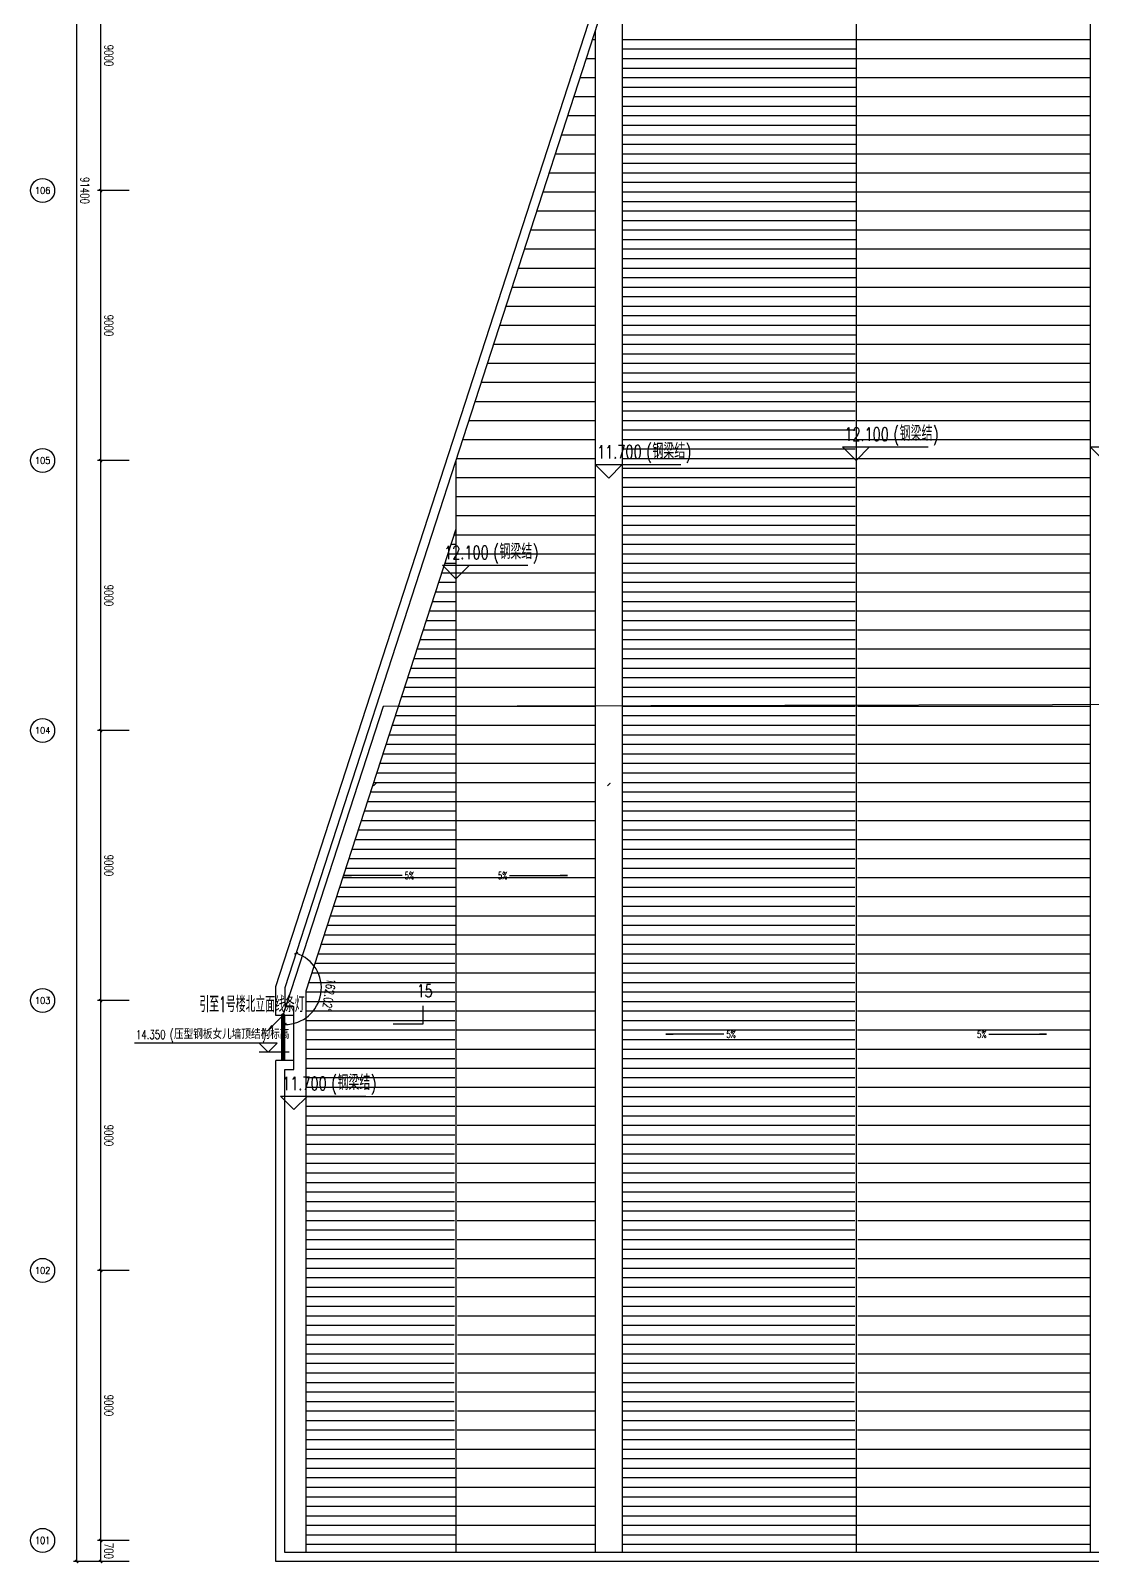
# Model space of a CAD drawing. Extents: x -474411 to 577939, y 0 to 1014176.
# Drawn here: x 237270 to 272666, y 741056 to 792149 of the extents above; entities that cross this region are included whole.
import ezdxf
from ezdxf.enums import TextEntityAlignment as Align

# ---------------------------------------------------------------- set-up
doc = ezdxf.new("R2010")
doc.units = 0
doc.header["$LTSCALE"] = 1000
doc.header["$MEASUREMENT"] = 0
doc.layers.get('Defpoints').update_dxf_attribs({"color": 210})
doc.layers.add('.灯具', color=3, linetype='Continuous', lineweight=25)
for name, color, linetype in [('A-AXIS-D', 1, 'Continuous'), ('A-AXIS-SYMB', 3, 'Continuous'), ('A-HATCH-2', 251, 'Continuous'), ('A-LIN-V', 9, 'Continuous'), ('A-SFCE', 30, 'Continuous'), ('A-WINDOW', 140, 'Continuous'), ('DIM_SYMB', 3, 'Continuous'), ('LWIRE', 4, 'Continuous'), ('PUB_TEXT', 7, 'Continuous'), ('照明-灯具', 3, 'Continuous')]:
    doc.layers.add(name, color=color, linetype=linetype)
doc.styles.add('_TCH_AXIS', font='COMPLEX', dxfattribs={"bigfont": 'GBCBIG'})
doc.styles.add('_TCH_DIM', font='SIMPLEX', dxfattribs={"bigfont": 'GBCBIG'})
doc.styles.add('_TCH_DIM_T3', font='SIMPLEX', dxfattribs={"width": 0.705882, "bigfont": 'GBCBIG'})
doc.styles.add('_TCH_LABEL', font='COMPLEX', dxfattribs={"bigfont": 'GBCBIG'})
doc.styles.add('_TEL_DIM', font='SIMPLEX', dxfattribs={"width": 0.8, "height": 3.5, "bigfont": 'HZTXT'})
doc.styles.get("Standard").update_dxf_attribs({"font": 'gbenor.shx', "bigfont": 'gbcbig.shx'})
doc.dimstyles.new('_TCH_ARCH&&100', dxfattribs={"dimtxt": 297.5, "dimasz": 100, "dimexe": 100, "dimexo": 100, "dimgap": 126.25, "dimtad": 1, "dimdec": 0, "dimzin": 0, "dimdsep": 46, "dimtxsty": '_TCH_DIM_T3', "dimblk": 'ARCHTICK', "dimcen": 0.09, "dimclrt": 7, "dimazin": 2, "dimtfac": 1, "dimtdec": 0, "dimtix": 1, "dimtmove": 2, "dimatfit": 3, "dimfxl": 0, "dimtolj": 1, "dimtzin": 0, "dimarcsym": 0})

# ---------------------------------------------------------------- blocks, each defined once
blk = doc.blocks.new('_ArchTick')
at = {"color": 0, "linetype": 'ByBlock', "const_width": 0.4}
blk.add_lwpolyline([(-0.5, -0.5), (0.5, 0.5)], dxfattribs=at)
blk = doc.blocks.new('*D743')
at = {"layer": 'A-AXIS-D', "color": 0, "lineweight": -2}
for p, q in [((240560, 741820), (239502, 741820)), ((239602, 741820), (239602, 741120)), ((240560, 741120), (239502, 741120))]:
    blk.add_line(p, q, dxfattribs=at)
at = {"layer": 'Defpoints', "color": 0}
for p in [(240660, 741820), (239602, 741120), (240660, 741120)]:
    blk.add_point(p, dxfattribs=at)
at = {"layer": 'A-AXIS-D', "color": 0, "lineweight": -2, "xscale": 100, "yscale": 100, "zscale": 100}
for p, rotation in [((239602, 741820), 90), ((239602, 741120), 270)]:
    blk.add_blockref('_ArchTick', p, dxfattribs=dict(at, rotation=rotation))
at = {"layer": 'A-AXIS-D', "color": 7, "insert": (239877, 741470), "char_height": 297.5, "attachment_point": 5, "rotation": 270, "style": '_TCH_DIM_T3'}
blk.add_mtext('\\A1;700', dxfattribs=at)
blk = doc.blocks.new('*D762')
at = {"layer": 'A-AXIS-D', "color": 0, "lineweight": -2}
for p, q in [((240560, 750820), (239502, 750820)), ((239602, 750820), (239602, 741820)), ((240560, 741820), (239502, 741820))]:
    blk.add_line(p, q, dxfattribs=at)
at = {"layer": 'Defpoints', "color": 0}
for p in [(240660, 750820), (239602, 741820), (240660, 741820)]:
    blk.add_point(p, dxfattribs=at)
at = {"layer": 'A-AXIS-D', "color": 0, "lineweight": -2, "xscale": 100, "yscale": 100, "zscale": 100}
for p, rotation in [((239602, 750820), 90), ((239602, 741820), 270)]:
    blk.add_blockref('_ArchTick', p, dxfattribs=dict(at, rotation=rotation))
at = {"layer": 'A-AXIS-D', "color": 7, "insert": (239877, 746320), "char_height": 297.5, "attachment_point": 5, "rotation": 270, "style": '_TCH_DIM_T3'}
blk.add_mtext('\\A1;9000', dxfattribs=at)
blk = doc.blocks.new('*D763')
at = {"layer": 'A-AXIS-D', "color": 0, "lineweight": -2}
for p, q in [((240560, 759820), (239502, 759820)), ((239602, 759820), (239602, 750820)), ((240560, 750820), (239502, 750820))]:
    blk.add_line(p, q, dxfattribs=at)
at = {"layer": 'Defpoints', "color": 0}
for p in [(240660, 759820), (239602, 750820), (240660, 750820)]:
    blk.add_point(p, dxfattribs=at)
at = {"layer": 'A-AXIS-D', "color": 0, "lineweight": -2, "xscale": 100, "yscale": 100, "zscale": 100}
for p, rotation in [((239602, 759820), 90), ((239602, 750820), 270)]:
    blk.add_blockref('_ArchTick', p, dxfattribs=dict(at, rotation=rotation))
at = {"layer": 'A-AXIS-D', "color": 7, "insert": (239877, 755320), "char_height": 297.5, "attachment_point": 5, "rotation": 270, "style": '_TCH_DIM_T3'}
blk.add_mtext('\\A1;9000', dxfattribs=at)
blk = doc.blocks.new('*D764')
at = {"layer": 'A-AXIS-D', "color": 0, "lineweight": -2}
for p, q in [((240560, 768820), (239502, 768820)), ((239602, 768820), (239602, 759820)), ((240560, 759820), (239502, 759820))]:
    blk.add_line(p, q, dxfattribs=at)
at = {"layer": 'Defpoints', "color": 0}
for p in [(240660, 768820), (239602, 759820), (240660, 759820)]:
    blk.add_point(p, dxfattribs=at)
at = {"layer": 'A-AXIS-D', "color": 0, "lineweight": -2, "xscale": 100, "yscale": 100, "zscale": 100}
for p, rotation in [((239602, 768820), 90), ((239602, 759820), 270)]:
    blk.add_blockref('_ArchTick', p, dxfattribs=dict(at, rotation=rotation))
at = {"layer": 'A-AXIS-D', "color": 7, "insert": (239877, 764320), "char_height": 297.5, "attachment_point": 5, "rotation": 270, "style": '_TCH_DIM_T3'}
blk.add_mtext('\\A1;9000', dxfattribs=at)
blk = doc.blocks.new('*D765')
at = {"layer": 'A-AXIS-D', "color": 0, "lineweight": -2}
for p, q in [((240560, 777820), (239502, 777820)), ((239602, 777820), (239602, 768820)), ((240560, 768820), (239502, 768820))]:
    blk.add_line(p, q, dxfattribs=at)
at = {"layer": 'Defpoints', "color": 0}
for p in [(240660, 777820), (239602, 768820), (240660, 768820)]:
    blk.add_point(p, dxfattribs=at)
at = {"layer": 'A-AXIS-D', "color": 0, "lineweight": -2, "xscale": 100, "yscale": 100, "zscale": 100}
for p, rotation in [((239602, 777820), 90), ((239602, 768820), 270)]:
    blk.add_blockref('_ArchTick', p, dxfattribs=dict(at, rotation=rotation))
at = {"layer": 'A-AXIS-D', "color": 7, "insert": (239877, 773320), "char_height": 297.5, "attachment_point": 5, "rotation": 270, "style": '_TCH_DIM_T3'}
blk.add_mtext('\\A1;9000', dxfattribs=at)
blk = doc.blocks.new('*D766')
at = {"layer": 'A-AXIS-D', "color": 0, "lineweight": -2}
for p, q in [((240560, 786820), (239502, 786820)), ((239602, 786820), (239602, 777820)), ((240560, 777820), (239502, 777820))]:
    blk.add_line(p, q, dxfattribs=at)
at = {"layer": 'Defpoints', "color": 0}
for p in [(240660, 786820), (239602, 777820), (240660, 777820)]:
    blk.add_point(p, dxfattribs=at)
at = {"layer": 'A-AXIS-D', "color": 0, "lineweight": -2, "xscale": 100, "yscale": 100, "zscale": 100}
for p, rotation in [((239602, 786820), 90), ((239602, 777820), 270)]:
    blk.add_blockref('_ArchTick', p, dxfattribs=dict(at, rotation=rotation))
at = {"layer": 'A-AXIS-D', "color": 7, "insert": (239877, 782320), "char_height": 297.5, "attachment_point": 5, "rotation": 270, "style": '_TCH_DIM_T3'}
blk.add_mtext('\\A1;9000', dxfattribs=at)
blk = doc.blocks.new('*D767')
at = {"layer": 'A-AXIS-D', "color": 0, "lineweight": -2}
for p, q in [((240560, 795820), (239502, 795820)), ((239602, 795820), (239602, 786820)), ((240560, 786820), (239502, 786820))]:
    blk.add_line(p, q, dxfattribs=at)
at = {"layer": 'Defpoints', "color": 0}
for p in [(240660, 795820), (239602, 786820), (240660, 786820)]:
    blk.add_point(p, dxfattribs=at)
at = {"layer": 'A-AXIS-D', "color": 0, "lineweight": -2, "xscale": 100, "yscale": 100, "zscale": 100}
for p, rotation in [((239602, 795820), 90), ((239602, 786820), 270)]:
    blk.add_blockref('_ArchTick', p, dxfattribs=dict(at, rotation=rotation))
at = {"layer": 'A-AXIS-D', "color": 7, "insert": (239877, 791320), "char_height": 297.5, "attachment_point": 5, "rotation": 270, "style": '_TCH_DIM_T3'}
blk.add_mtext('\\A1;9000', dxfattribs=at)
blk = doc.blocks.new('*D878')
at = {"layer": 'A-AXIS-D', "color": 0, "lineweight": -2}
for p, q in [((240460, 832520), (238701.739936, 832520)), ((238801.739936, 832520), (238801.739936, 741120)), ((240460, 741120), (238701.739936, 741120))]:
    blk.add_line(p, q, dxfattribs=at)
at = {"layer": 'Defpoints', "color": 0}
for p in [(240560, 832520), (238801.739936, 741120), (240560, 741120)]:
    blk.add_point(p, dxfattribs=at)
at = {"layer": 'A-AXIS-D', "color": 0, "lineweight": -2, "xscale": 100, "yscale": 100, "zscale": 100}
for p, rotation in [((238801.739936, 832520), 90), ((238801.739936, 741120), 270)]:
    blk.add_blockref('_ArchTick', p, dxfattribs=dict(at, rotation=rotation))
at = {"layer": 'A-AXIS-D', "color": 7, "insert": (239076.739936, 786820), "char_height": 297.5, "attachment_point": 5, "rotation": 270, "style": '_TCH_DIM_T3'}
blk.add_mtext('\\A1;91400', dxfattribs=at)
blk = doc.blocks.new('$TelecSys$00000080')
for p, q in [((-0.7, -0.7), (0, 0)), ((0.1, 0.1), (0.1, 0.1)), ((-0.1, -0.1), (-0.1, -0.1))]:
    blk.add_line(p, q)
at = {"const_width": 0.142}
blk.add_lwpolyline([(0.07, 0, 1), (-0.07, 0, 1)], format="xyb", close=True, dxfattribs=at)
blk.add_solid([(-0.63, -0.77), (-0.77, -0.63), (-1.15, -1.15)])
at = {"width": 0.8, "flags": 9}
blk.add_attdef('A', (0, 0), '', height=0.00002, rotation=180, dxfattribs=at)

msp = doc.modelspace()

# ---------------------------------------------------------------- linework, layer by layer
at = {"layer": 'A-AXIS-D', "color": 8}
for centre in [(237670.1, 786821.1), (237670.1, 777821.1), (237670.1, 768821.1), (237670.1, 759821.1), (237670.1, 750821.1), (237670.1, 741821.1)]:
    msp.add_circle(centre, 400, dxfattribs=at)
msp.add_arc((245745.8, 760235.8), 1217.5, 270, 72.02371, dxfattribs=at)
at = {"layer": 'A-AXIS-SYMB', "color": 8}
for p, q in [((264787.4, 777820), (264337.4, 778270)), ((264337.4, 778270), (267187.4, 778270)), ((264787.4, 777820), (265237.4, 778270)), ((273045.8, 777820), (272595.8, 778270)), ((272595.8, 778270), (275445.8, 778270)), ((256545.8, 777235.9), (256095.8, 777685.9)), ((256095.8, 777685.9), (258945.8, 777685.9)), ((256545.8, 777235.9), (256995.8, 777685.9)), ((251445.8, 773880), (250995.8, 774330)), ((250995.8, 774330), (253845.8, 774330)), ((251445.8, 773880), (251895.8, 774330)), ((249655, 763983.3), (247725, 763983.3)), ((247725, 763983.3), (247965, 763983.3)), ((253236.6, 763983.3), (255166.6, 763983.3)), ((255166.6, 763983.3), (254926.6, 763983.3)), ((245489.3, 758400.8), (240735.9, 758400.8)), ((245189.3, 758100.8), (244889.3, 758400.8)), ((245189.3, 758100.8), (245489.3, 758400.8)), ((260380, 758691.6), (258450, 758691.6)), ((258450, 758691.6), (258690, 758691.6)), ((269211.6, 758691.6), (271141.6, 758691.6)), ((271141.6, 758691.6), (270901.6, 758691.6)), ((245889.3, 758100.8), (244889.3, 758100.8)), ((246045.9, 756180.1), (245595.9, 756630.1)), ((245595.9, 756630.1), (248445.9, 756630.1)), ((246045.9, 756180.1), (246495.9, 756630.1))]:
    msp.add_line(p, q, dxfattribs=at)
for start, end in [(144.71347, 324.71347), (324.71347, 144.71347)]:
    msp.add_arc((245713.6, 758940), 20, start, end, dxfattribs=at)
at = {"layer": 'A-HATCH-2', "color": 8, "linetype": 'Continuous'}
for p, q in [((256095.8, 791845), (256001.8, 791845)), ((264770.6, 791845), (256995.8, 791845)), ((264770.4, 791527.5), (256995.8, 791527.5)), ((272595.8, 791845), (264816.3, 791845)), ((256095.8, 791210), (255795.8, 791210)), ((264770.2, 791210), (256995.8, 791210)), ((272595.8, 791210), (264816.8, 791210)), ((256095.8, 790575), (255589.7, 790575)), ((264770, 790892.5), (256995.8, 790892.5)), ((264769.8, 790575), (256995.8, 790575)), ((272595.8, 790575), (264817.3, 790575)), ((256095.8, 789940), (255383.7, 789940)), ((264769.6, 790257.5), (256995.8, 790257.5)), ((264769.4, 789940), (256995.8, 789940)), ((272595.8, 789940), (264817.7, 789940)), ((264769.2, 789622.5), (256995.8, 789622.5)), ((256095.8, 789305), (255177.7, 789305)), ((264769, 789305), (256995.8, 789305)), ((264768.8, 788987.5), (256995.8, 788987.5)), ((272595.8, 789305), (264818.2, 789305)), ((256095.8, 788670), (254971.6, 788670)), ((264768.6, 788670), (256995.8, 788670)), ((272595.8, 788670), (264818.7, 788670)), ((256095.8, 788035), (254765.6, 788035)), ((264768.4, 788352.5), (256995.8, 788352.5)), ((264768.2, 788035), (256995.8, 788035)), ((272595.8, 788035), (264819.2, 788035)), ((256095.8, 787400), (254559.6, 787400)), ((264768, 787717.5), (256995.8, 787717.5)), ((264767.7, 787400), (256995.8, 787400)), ((272595.8, 787400), (264819.6, 787400)), ((264767.5, 787082.5), (256995.8, 787082.5)), ((256095.8, 786765), (254353.5, 786765)), ((264767.3, 786765), (256995.8, 786765)), ((264767.1, 786447.5), (256995.8, 786447.5)), ((272595.8, 786765), (264820.1, 786765)), ((256095.8, 786130), (254147.5, 786130)), ((264766.9, 786130), (256995.8, 786130)), ((264766.7, 785812.5), (256995.8, 785812.5)), ((272595.8, 786130), (264820.6, 786130)), ((256095.8, 785495), (253941.5, 785495)), ((264766.5, 785495), (256995.8, 785495)), ((272595.8, 785495), (264821.1, 785495)), ((256095.8, 784860), (253735.4, 784860)), ((264766.3, 785177.5), (256995.8, 785177.5)), ((264766.1, 784860), (256995.8, 784860)), ((272595.8, 784860), (264821.6, 784860)), ((264765.9, 784542.5), (256995.8, 784542.5)), ((256095.8, 784225), (253529.4, 784225)), ((264765.7, 784225), (256995.8, 784225)), ((264765.5, 783907.5), (256995.8, 783907.5)), ((272595.8, 784225), (264822, 784225)), ((256095.8, 783590), (253323.4, 783590)), ((264765.3, 783590), (256995.8, 783590)), ((264765.1, 783272.5), (256995.8, 783272.5)), ((272595.8, 783590), (264822.5, 783590)), ((256095.8, 782955), (253117.3, 782955)), ((264764.8, 782955), (256995.8, 782955)), ((272595.8, 782955), (264823, 782955)), ((256095.8, 782320), (252911.3, 782320)), ((264764.6, 782637.5), (256995.8, 782637.5)), ((264764.4, 782320), (256995.8, 782320)), ((272595.8, 782320), (264823.5, 782320)), ((264764.2, 782002.5), (256995.8, 782002.5)), ((256095.8, 781685), (252705.3, 781685)), ((264764, 781685), (256995.8, 781685)), ((264763.8, 781367.5), (256995.8, 781367.5)), ((272595.8, 781685), (264824, 781685)), ((256095.8, 781050), (252499.2, 781050)), ((264763.6, 781050), (256995.8, 781050)), ((264763.4, 780732.5), (256995.8, 780732.5)), ((272595.8, 781050), (264824.4, 781050)), ((256095.8, 780415), (252293.2, 780415)), ((264763.2, 780415), (256995.8, 780415)), ((272595.8, 780415), (264824.9, 780415)), ((256095.8, 779780), (252087.2, 779780)), ((264763, 780097.5), (256995.8, 780097.5)), ((264762.8, 779780), (256995.8, 779780)), ((272595.8, 779780), (264825.4, 779780)), ((264762.6, 779462.5), (256995.8, 779462.5)), ((256095.8, 779145), (251881.1, 779145)), ((264762.4, 779145), (256995.8, 779145)), ((264762.2, 778827.5), (256995.8, 778827.5)), ((272595.8, 779145), (264825.9, 779145)), ((256095.8, 778510), (251675.1, 778510)), ((264761.9, 778510), (256995.8, 778510)), ((264761.7, 778192.5), (256995.8, 778192.5)), ((272595.8, 778510), (264826.4, 778510)), ((256095.8, 777875), (251469.1, 777875)), ((264761.5, 777875), (256995.8, 777875)), ((272595.8, 777875), (264826.8, 777875)), ((251445.4, 777557.5), (251441.8, 777557.5)), ((251444.9, 777240), (251442.4, 777240)), ((256095.8, 777240), (251446.8, 777240)), ((264761.3, 777557.5), (256995.8, 777557.5)), ((264761.1, 777240), (256995.8, 777240)), ((272595.8, 777240), (264827.3, 777240)), ((251444.3, 776922.5), (251443.1, 776922.5)), ((264760.9, 776922.5), (256995.8, 776922.5)), ((251444.3, 776287.5), (251443.2, 776287.5)), ((251443.8, 776605), (251443.7, 776605)), ((256095.8, 776605), (251447.9, 776605)), ((264760.7, 776605), (256995.8, 776605)), ((264760.5, 776287.5), (256995.8, 776287.5)), ((272595.8, 776605), (264827.8, 776605)), ((251445.6, 775652.5), (251442.1, 775652.5)), ((251445, 775970), (251442.7, 775970)), ((256095.8, 775970), (251449, 775970)), ((264760.3, 775970), (256995.8, 775970)), ((264760.1, 775652.5), (256995.8, 775652.5)), ((272595.8, 775970), (264828.3, 775970)), ((251441.6, 775335), (251380.9, 775335)), ((256095.8, 775335), (251450.1, 775335)), ((264759.9, 775335), (256995.8, 775335)), ((272595.8, 775335), (264828.8, 775335)), ((251440.5, 774700), (251174.8, 774700)), ((251441, 775017.5), (251277.8, 775017.5)), ((256095.8, 774700), (251451.2, 774700)), ((264759.7, 775017.5), (256995.8, 775017.5)), ((264759.5, 774700), (256995.8, 774700)), ((272595.8, 774700), (264829.2, 774700)), ((251439.3, 774065), (250968.8, 774065)), ((251439.9, 774382.5), (251071.8, 774382.5)), ((256095.8, 774065), (251452.3, 774065)), ((264759.3, 774382.5), (256995.8, 774382.5)), ((264759, 774065), (256995.8, 774065)), ((272595.8, 774065), (264829.7, 774065)), ((251438.8, 773747.5), (250865.8, 773747.5)), ((264758.8, 773747.5), (256995.8, 773747.5)), ((251437.7, 773112.5), (250659.7, 773112.5)), ((251438.2, 773430), (250762.8, 773430)), ((256095.8, 773430), (251453.4, 773430)), ((264758.6, 773430), (256995.8, 773430)), ((264758.4, 773112.5), (256995.8, 773112.5)), ((272595.8, 773430), (264830.2, 773430)), ((251437.1, 772795), (250556.7, 772795)), ((256095.8, 772795), (251454.6, 772795)), ((264758.2, 772795), (256995.8, 772795)), ((272595.8, 772795), (264830.7, 772795)), ((251436, 772160), (250350.7, 772160)), ((251436.6, 772477.5), (250453.7, 772477.5)), ((256095.8, 772160), (251455.7, 772160)), ((264758, 772477.5), (256995.8, 772477.5)), ((264757.8, 772160), (256995.8, 772160)), ((272595.8, 772160), (264831.2, 772160)), ((251434.9, 771525), (250144.7, 771525)), ((251435.5, 771842.5), (250247.7, 771842.5)), ((256095.8, 771525), (251456.8, 771525)), ((264757.6, 771842.5), (256995.8, 771842.5)), ((264757.4, 771525), (256995.8, 771525)), ((272595.8, 771525), (264831.6, 771525)), ((251434.4, 771207.5), (250041.6, 771207.5)), ((264757.2, 771207.5), (256995.8, 771207.5)), ((251433.2, 770572.5), (249835.6, 770572.5)), ((251433.8, 770890), (249938.6, 770890)), ((256095.8, 770890), (251457.9, 770890)), ((264757, 770890), (256995.8, 770890)), ((264756.8, 770572.5), (256995.8, 770572.5)), ((272595.8, 770890), (264832.1, 770890)), ((251432.7, 770255), (249732.6, 770255)), ((256095.8, 770255), (251459, 770255)), ((264756.6, 770255), (256995.8, 770255)), ((272595.8, 770255), (264832.6, 770255)), ((251431.6, 769620), (249526.6, 769620)), ((251432.1, 769937.5), (249629.6, 769937.5)), ((256095.8, 769620), (251460.1, 769620)), ((264756.4, 769937.5), (256995.8, 769937.5)), ((264756.1, 769620), (256995.8, 769620)), ((272595.8, 769620), (264833.1, 769620)), ((251430.5, 768985), (249320.5, 768985)), ((251431, 769302.5), (249423.5, 769302.5)), ((256095.8, 768985), (251461.2, 768985)), ((264755.9, 769302.5), (256995.8, 769302.5)), ((264755.7, 768985), (256995.8, 768985)), ((272595.8, 768985), (264833.6, 768985)), ((251429.9, 768667.5), (249217.5, 768667.5)), ((264755.5, 768667.5), (256995.8, 768667.5)), ((251428.8, 768032.5), (249011.5, 768032.5)), ((251429.4, 768350), (249114.5, 768350)), ((256095.8, 768350), (251462.3, 768350)), ((264755.3, 768350), (256995.8, 768350)), ((264755.1, 768032.5), (256995.8, 768032.5)), ((272595.8, 768350), (264834, 768350)), ((251428.3, 767715), (248908.5, 767715)), ((256095.8, 767715), (251463.4, 767715)), ((264754.9, 767715), (256995.8, 767715)), ((272595.8, 767715), (264834.5, 767715)), ((251427.1, 767080), (248702.4, 767080)), ((251427.7, 767397.5), (248805.4, 767397.5)), ((256095.8, 767080), (251464.5, 767080)), ((264754.7, 767397.5), (256995.8, 767397.5)), ((264754.5, 767080), (256995.8, 767080)), ((272595.8, 767080), (264835, 767080)), ((251426, 766445), (248496.4, 766445)), ((251426.6, 766762.5), (248599.4, 766762.5)), ((256095.8, 766445), (251465.6, 766445)), ((264754.3, 766762.5), (256995.8, 766762.5)), ((264754.1, 766445), (256995.8, 766445)), ((272595.8, 766445), (264835.5, 766445)), ((251425.5, 766127.5), (248393.4, 766127.5)), ((264753.9, 766127.5), (256995.8, 766127.5)), ((251424.4, 765492.5), (248187.3, 765492.5)), ((251424.9, 765810), (248290.4, 765810)), ((256095.8, 765810), (251466.7, 765810)), ((264753.7, 765810), (256995.8, 765810)), ((264753.5, 765492.5), (256995.8, 765492.5)), ((272595.8, 765810), (264836, 765810)), ((251423.8, 765175), (248084.3, 765175)), ((256095.8, 765175), (251467.8, 765175)), ((264753.3, 765175), (256995.8, 765175)), ((272595.8, 765175), (264836.4, 765175)), ((251422.7, 764540), (247878.3, 764540)), ((251423.3, 764857.5), (247981.3, 764857.5)), ((256095.8, 764540), (251469, 764540)), ((264753, 764857.5), (256995.8, 764857.5)), ((264752.8, 764540), (256995.8, 764540)), ((272595.8, 764540), (264836.9, 764540)), ((251421.6, 763905), (247672.3, 763905)), ((251422.2, 764222.5), (247775.3, 764222.5)), ((256095.8, 763905), (251470.1, 763905)), ((264752.6, 764222.5), (256995.8, 764222.5)), ((264752.4, 763905), (256995.8, 763905)), ((272595.8, 763905), (264837.4, 763905)), ((251421, 763587.5), (247569.2, 763587.5)), ((264752.2, 763587.5), (256995.8, 763587.5)), ((251419.9, 762952.5), (247363.2, 762952.5)), ((251420.5, 763270), (247466.2, 763270)), ((256095.8, 763270), (251471.2, 763270)), ((264752, 763270), (256995.8, 763270)), ((264751.8, 762952.5), (256995.8, 762952.5)), ((272595.8, 763270), (264837.9, 763270)), ((251418.8, 762317.5), (247157.2, 762317.5)), ((251419.4, 762635), (247260.2, 762635)), ((256095.8, 762635), (251472.3, 762635)), ((264751.6, 762635), (256995.8, 762635)), ((264751.4, 762317.5), (256995.8, 762317.5)), ((272595.8, 762635), (264838.4, 762635)), ((251418.3, 762000), (247054.2, 762000)), ((256095.8, 762000), (251473.4, 762000)), ((264751.2, 762000), (256995.8, 762000)), ((272595.8, 762000), (264838.8, 762000)), ((251417.2, 761365), (246848.1, 761365)), ((251417.7, 761682.5), (246951.1, 761682.5)), ((256095.8, 761365), (251474.5, 761365)), ((264751, 761682.5), (256995.8, 761682.5)), ((264750.8, 761365), (256995.8, 761365)), ((272595.8, 761365), (264839.3, 761365)), ((251416.6, 761047.5), (246745.1, 761047.5)), ((264750.6, 761047.5), (256995.8, 761047.5)), ((251415.5, 760412.5), (246539.1, 760412.5)), ((251416.1, 760730), (246642.1, 760730)), ((256095.8, 760730), (251475.6, 760730)), ((264750.4, 760730), (256995.8, 760730)), ((264750.1, 760412.5), (256995.8, 760412.5)), ((272595.8, 760730), (264839.8, 760730)), ((251414.9, 760095), (246445.8, 760095)), ((251414.4, 759777.5), (246445.8, 759777.5)), ((256095.8, 760095), (251476.7, 760095)), ((264749.9, 760095), (256995.8, 760095)), ((264749.7, 759777.5), (256995.8, 759777.5)), ((272595.8, 760095), (264840.3, 760095)), ((251413.8, 759460), (246445.8, 759460)), ((256095.8, 759460), (251477.8, 759460)), ((264749.5, 759460), (256995.8, 759460)), ((272595.8, 759460), (264840.8, 759460)), ((251413.3, 759142.5), (246445.8, 759142.5)), ((251412.7, 758825), (246445.8, 758825)), ((256095.8, 758825), (251478.9, 758825)), ((264749.3, 759142.5), (256995.8, 759142.5)), ((264749.1, 758825), (256995.8, 758825)), ((272595.8, 758825), (264841.2, 758825)), ((251412.2, 758507.5), (246445.8, 758507.5)), ((264748.9, 758507.5), (256995.8, 758507.5)), ((251411.6, 758190), (246445.8, 758190)), ((251411.1, 757872.5), (246445.8, 757872.5)), ((256095.8, 758190), (251480, 758190)), ((264748.7, 758190), (256995.8, 758190)), ((264748.5, 757872.5), (256995.8, 757872.5)), ((272595.8, 758190), (264841.7, 758190)), ((251410.5, 757555), (246445.8, 757555)), ((251410, 757237.5), (246445.8, 757237.5)), ((256095.8, 757555), (251481.1, 757555)), ((264748.3, 757555), (256995.8, 757555)), ((264748.1, 757237.5), (256995.8, 757237.5)), ((272595.8, 757555), (264842.2, 757555)), ((251409.4, 756920), (246445.8, 756920)), ((256095.8, 756920), (251482.2, 756920)), ((264747.9, 756920), (256995.8, 756920)), ((272595.8, 756920), (264842.7, 756920)), ((251408.8, 756602.5), (246445.8, 756602.5)), ((251408.3, 756285), (246445.8, 756285)), ((256095.8, 756285), (251483.4, 756285)), ((264747.7, 756602.5), (256995.8, 756602.5)), ((264747.5, 756285), (256995.8, 756285)), ((272595.8, 756285), (264843.2, 756285)), ((251407.7, 755967.5), (246445.8, 755967.5)), ((264747.2, 755967.5), (256995.8, 755967.5)), ((251407.2, 755650), (246445.8, 755650)), ((251406.6, 755332.5), (246445.8, 755332.5)), ((256095.8, 755650), (251484.5, 755650)), ((264747, 755650), (256995.8, 755650)), ((264746.8, 755332.5), (256995.8, 755332.5)), ((272595.8, 755650), (264843.6, 755650)), ((251406.1, 755015), (246445.8, 755015)), ((251405.5, 754697.5), (246445.8, 754697.5)), ((256095.8, 755015), (251485.6, 755015)), ((264746.6, 755015), (256995.8, 755015)), ((264746.4, 754697.5), (256995.8, 754697.5)), ((272595.8, 755015), (264844.1, 755015)), ((251405, 754380), (246445.8, 754380)), ((256095.8, 754380), (251486.7, 754380)), ((264746.2, 754380), (256995.8, 754380)), ((272595.8, 754380), (264844.6, 754380)), ((251404.4, 754062.5), (246445.8, 754062.5)), ((251403.9, 753745), (246445.8, 753745)), ((256095.8, 753745), (251487.8, 753745)), ((264746, 754062.5), (256995.8, 754062.5)), ((264745.8, 753745), (256995.8, 753745)), ((272595.8, 753745), (264845.1, 753745)), ((251403.3, 753427.5), (246445.8, 753427.5)), ((251402.7, 753110), (246445.8, 753110)), ((256095.8, 753110), (251488.9, 753110)), ((264745.6, 753427.5), (256995.8, 753427.5)), ((264745.4, 753110), (256995.8, 753110)), ((272595.8, 753110), (264845.6, 753110)), ((251402.2, 752792.5), (246445.8, 752792.5)), ((264745.2, 752792.5), (256995.8, 752792.5)), ((251401.6, 752475), (246445.8, 752475)), ((251401.1, 752157.5), (246445.8, 752157.5)), ((256095.8, 752475), (251490, 752475)), ((264745, 752475), (256995.8, 752475)), ((264744.8, 752157.5), (256995.8, 752157.5)), ((272595.8, 752475), (264846, 752475)), ((251400.5, 751840), (246445.8, 751840)), ((256095.8, 751840), (251491.1, 751840)), ((264744.6, 751840), (256995.8, 751840)), ((272595.8, 751840), (264846.5, 751840)), ((251400, 751522.5), (246445.8, 751522.5)), ((251399.4, 751205), (246445.8, 751205)), ((256095.8, 751205), (251492.2, 751205)), ((264744.3, 751522.5), (256995.8, 751522.5)), ((264744.1, 751205), (256995.8, 751205)), ((272595.8, 751205), (264847, 751205)), ((251398.9, 750887.5), (246445.8, 750887.5)), ((251398.3, 750570), (246445.8, 750570)), ((256095.8, 750570), (251493.3, 750570)), ((264743.9, 750887.5), (256995.8, 750887.5)), ((264743.7, 750570), (256995.8, 750570)), ((272595.8, 750570), (264847.5, 750570)), ((251397.8, 750252.5), (246445.8, 750252.5)), ((264743.5, 750252.5), (256995.8, 750252.5)), ((251397.2, 749935), (246445.8, 749935)), ((251396.7, 749617.5), (246445.8, 749617.5)), ((256095.8, 749935), (251494.4, 749935)), ((264743.3, 749935), (256995.8, 749935)), ((264743.1, 749617.5), (256995.8, 749617.5)), ((272595.8, 749935), (264848, 749935)), ((251396.1, 749300), (246445.8, 749300)), ((256095.8, 749300), (251495.5, 749300)), ((264742.9, 749300), (256995.8, 749300)), ((272595.8, 749300), (264848.4, 749300)), ((251395.5, 748982.5), (246445.8, 748982.5)), ((251395, 748665), (246445.8, 748665)), ((256095.8, 748665), (251496.6, 748665)), ((264742.7, 748982.5), (256995.8, 748982.5)), ((264742.5, 748665), (256995.8, 748665)), ((272595.8, 748665), (264848.9, 748665)), ((251394.4, 748347.5), (246445.8, 748347.5)), ((251393.9, 748030), (246445.8, 748030)), ((256095.8, 748030), (251497.8, 748030)), ((264742.3, 748347.5), (256995.8, 748347.5)), ((264742.1, 748030), (256995.8, 748030)), ((272595.8, 748030), (264849.4, 748030)), ((251393.3, 747712.5), (246445.8, 747712.5)), ((264741.9, 747712.5), (256995.8, 747712.5)), ((251392.8, 747395), (246445.8, 747395)), ((251392.2, 747077.5), (246445.8, 747077.5)), ((256095.8, 747395), (251498.9, 747395)), ((264741.7, 747395), (256995.8, 747395)), ((264741.4, 747077.5), (256995.8, 747077.5)), ((272595.8, 747395), (264849.9, 747395)), ((251391.7, 746760), (246445.8, 746760)), ((256095.8, 746760), (251500, 746760)), ((264741.2, 746760), (256995.8, 746760)), ((272595.8, 746760), (264850.4, 746760)), ((251391.1, 746442.5), (246445.8, 746442.5)), ((251393.7, 746125), (246445.8, 746125)), ((256095.8, 746125), (251497.9, 746125)), ((264741, 746442.5), (256995.8, 746442.5)), ((264743.7, 746125), (256995.8, 746125)), ((272595.8, 746125), (264847.9, 746125)), ((251397.3, 745807.5), (246445.8, 745807.5)), ((251400.8, 745490), (246445.8, 745490)), ((256095.8, 745490), (251490.9, 745490)), ((264747.3, 745807.5), (256995.8, 745807.5)), ((264750.8, 745490), (256995.8, 745490)), ((272595.8, 745490), (264840.9, 745490)), ((251404.3, 745172.5), (246445.8, 745172.5)), ((264754.3, 745172.5), (256995.8, 745172.5)), ((251407.8, 744855), (246445.8, 744855)), ((251411.3, 744537.5), (246445.8, 744537.5)), ((256095.8, 744855), (251483.8, 744855)), ((264757.8, 744855), (256995.8, 744855)), ((264761.3, 744537.5), (256995.8, 744537.5)), ((272595.8, 744855), (264833.8, 744855)), ((251414.8, 744220), (246445.8, 744220)), ((256095.8, 744220), (251476.8, 744220)), ((264764.8, 744220), (256995.8, 744220)), ((272595.8, 744220), (264826.8, 744220)), ((251418.3, 743902.5), (246445.8, 743902.5)), ((251421.9, 743585), (246445.8, 743585)), ((256095.8, 743585), (251469.8, 743585)), ((264768.3, 743902.5), (256995.8, 743902.5)), ((264771.9, 743585), (256995.8, 743585)), ((272595.8, 743585), (264819.8, 743585)), ((251425.4, 743267.5), (246445.8, 743267.5)), ((251428.9, 742950), (246445.8, 742950)), ((256095.8, 742950), (251462.7, 742950)), ((264775.4, 743267.5), (256995.8, 743267.5)), ((264778.9, 742950), (256995.8, 742950)), ((272595.8, 742950), (264812.7, 742950)), ((251432.4, 742632.5), (246445.8, 742632.5)), ((264782.4, 742632.5), (256995.8, 742632.5)), ((251435.9, 742315), (246445.8, 742315)), ((251439.4, 741997.5), (246445.8, 741997.5)), ((256095.8, 742315), (251455.7, 742315)), ((264785.9, 742315), (256995.8, 742315)), ((264789.4, 741997.5), (256995.8, 741997.5)), ((272595.8, 742315), (264805.7, 742315)), ((251442.9, 741680), (246445.8, 741680)), ((256095.8, 741680), (251448.7, 741680)), ((264792.9, 741680), (256995.8, 741680)), ((272595.8, 741680), (264798.7, 741680))]:
    msp.add_line(p, q, dxfattribs=at)
at = {"layer": 'A-LIN-V', "color": 8}
for p, q in [((272595.8, 832220), (272595.8, 741420)), ((256995.8, 792640.4), (256995.8, 741420)), ((256095.8, 792134.8), (256095.8, 741420)), ((251445.8, 775535.2), (246445.8, 760125.1)), ((246445.8, 760125.1), (246445.8, 741420))]:
    msp.add_line(p, q, dxfattribs=at)
at = {"layer": 'A-SFCE', "color": 8}
for p, q in [((245445.8, 760283.3), (268883.9, 832520)), ((245751.5, 760253.2), (269102, 832220)), ((264795.8, 818948.4), (264795.8, 741420)), ((251445.8, 777803.3), (251445.8, 741420)), ((245445.8, 759320), (245445.8, 760283.3)), ((245750.1, 759620), (245751.5, 760253.2)), ((246045.9, 759320), (245445.8, 759320)), ((245745.9, 757820), (245745.9, 759320)), ((245750.1, 759620), (246045.9, 759620)), ((246045.9, 757520), (246045.9, 759620)), ((246045.9, 757820), (245445.8, 757820)), ((245445.9, 741120), (245445.9, 757820)), ((245745.8, 757520), (246045.9, 757520)), ((245745.9, 741420), (245745.9, 757520)), ((355945.9, 741420), (245745.9, 741420)), ((355945.9, 741120), (245445.9, 741120))]:
    msp.add_line(p, q, dxfattribs=at)
at = {"layer": 'A-WINDOW', "color": 8}
for p, q in [((245645.8, 757820.3), (245649, 759320)), ((245678.8, 757820.2), (245682, 759320)), ((245712.8, 757820.1), (245716, 759320))]:
    msp.add_line(p, q, dxfattribs=at)
at = {"layer": 'DIM_SYMB', "color": 8}
for p, q in [((250360, 759040.1), (250360, 759640.1)), ((249360, 759040.1), (250360, 759040.1))]:
    msp.add_line(p, q, dxfattribs=at)
at = {"layer": '照明-灯具', "color": 6, "ltscale": 500}
msp.add_lwpolyline([(356141.5, 769886.7), (356141.5, 769886.7), (249020.6, 769623.8), (245682, 759320)], dxfattribs=at)

# ---------------------------------------------------------------- block references
at = {"layer": 'A-AXIS-D', "color": 8}
for p, xscale, yscale, zscale, rotation in [((248745.8, 767022.5), 100, 100, 100, 180), ((246121.6, 761393.9), 99.99999999999999, 99.99999999999999, 99.99999999999999, 162.023713418203), ((245745.8, 759018.3), 100, 100, 100, 179.9999999999999)]:
    msp.add_blockref('_ArchTick', p, dxfattribs=dict(at, xscale=xscale, yscale=yscale, zscale=zscale, rotation=rotation))
at = {"layer": 'A-AXIS-D', "color": 8, "xscale": 100, "yscale": 100, "zscale": 100}
msp.add_blockref('_ArchTick', (256545.8, 767022.5), dxfattribs=at)
at = {"layer": 'LWIRE', "color": 6, "ltscale": 500, "xscale": 500, "yscale": 500, "zscale": 500}
msp.add_blockref('$TelecSys$00000080', (245682, 759320), dxfattribs=at)

# ---------------------------------------------------------------- texts
at = {"layer": '.灯具', "color": 7, "linetype": 'ByBlock', "style": '_TEL_DIM', "width": 0.5}
msp.add_text('引至1号楼北立面线条灯', height=525, rotation=0.00525, dxfattribs=at).set_placement((242897.4, 759429.2))
at = {"layer": 'A-AXIS-D', "color": 7, "insert": (247220, 760002.6), "char_height": 297.5, "attachment_point": 5, "rotation": 261.01186, "style": '_TCH_DIM_T3'}
msp.add_mtext('\\A1;162.02°', dxfattribs=at)
at = {"layer": 'PUB_TEXT', "color": 8, "style": '_TCH_AXIS'}
for s, height, p, p2 in [('106', 220.59, (237412.7, 786710.8), (237927.5, 786710.8)), ('105', 220.59, (237412.7, 777710.8), (237927.5, 777710.8)), ('104', 213.22, (237411.2, 768714.5), (237929, 768714.5)), ('103', 220.59, (237412.7, 759710.8), (237927.5, 759710.8)), ('102', 220.59, (237412.7, 750710.8), (237927.5, 750710.8)), ('101', 241.21, (237417.4, 741700.5), (237922.8, 741700.5))]:
    msp.add_text(s, height=height, dxfattribs=at).set_placement(p, p2, align=Align.FIT)
at = {"layer": 'PUB_TEXT', "color": 8, "width": 0.705882}
for s, height, style, p in [('12.100', 446.25, '_TCH_DIM', (264396.6, 778470)), ('(', 446.2, '_TCH_DIM', (266031.6, 778470)), (')', 446.2, '_TCH_DIM', (267347.5, 778470)), ('11.700', 446.25, '_TCH_DIM', (256155, 777885.9)), ('(', 446.2, '_TCH_DIM', (257790, 777885.9)), (')', 446.2, '_TCH_DIM', (259105.9, 777885.9)), ('12.100', 446.25, '_TCH_DIM', (251055, 774530)), ('(', 446.2, '_TCH_DIM', (252690, 774530)), (')', 446.2, '_TCH_DIM', (254005.9, 774530)), ('5%', 238, '_TCH_DIM', (249739, 763864.3)), ('5%', 238, '_TCH_DIM', (252848.6, 763864.3)), ('15', 425, '_TCH_LABEL', (250152.9, 759927.6)), ('14.350', 297.5, '_TCH_DIM', (240779.3, 758534.1)), ('(', 297.5, '_TCH_DIM', (241909.3, 758534.1)), (')', 297.5, '_TCH_DIM', (244998.2, 758534.1)), ('5%', 238, '_TCH_DIM', (260464, 758572.6)), ('5%', 238, '_TCH_DIM', (268823.6, 758572.6)), ('11.700', 446.25, '_TCH_DIM', (245655, 756830.1)), ('(', 446.2, '_TCH_DIM', (247290, 756830.1)), (')', 446.2, '_TCH_DIM', (248605.9, 756830.1))]:
    msp.add_text(s, height=height, dxfattribs=dict(at, style=style)).set_placement(p)
at = {"layer": 'PUB_TEXT', "color": 8, "style": '_TCH_DIM'}
for s, height, p in [('钢梁结', 506.38, (266241.6, 778470)), ('钢梁结', 506.38, (258000, 777885.9)), ('钢梁结', 506.38, (252900, 774530)), ('压型钢板女儿墙顶结构标高', 337.589, (242049.3, 758534.1)), ('钢梁结', 506.38, (247500, 756830.1))]:
    msp.add_text(s, height=height, dxfattribs=at).set_placement(p)

# ---------------------------------------------------------------- dimensions: what is measured, and where the dimension line sits
at = {"layer": 'A-AXIS-D', "color": 8}
for base, p1, p2, picture, middle in [((238801.7, 741120), (240560, 832520), (240560, 741120), '*D878', (239076.7, 786820)), ((239601.7, 786820), (240660, 795820), (240660, 786820), '*D767', (239876.7, 791320)), ((239601.7, 777820), (240660, 786820), (240660, 777820), '*D766', (239876.7, 782320)), ((239601.7, 768820), (240660, 777820), (240660, 768820), '*D765', (239876.7, 773320)), ((239601.7, 759820), (240660, 768820), (240660, 759820), '*D764', (239876.7, 764320)), ((239601.7, 750820), (240660, 759820), (240660, 750820), '*D763', (239876.7, 755320)), ((239601.7, 741820), (240660, 750820), (240660, 741820), '*D762', (239876.7, 746320)), ((239601.7, 741120), (240660, 741820), (240660, 741120), '*D743', (239876.7, 741470))]:
    dim = msp.add_linear_dim(base=base, p1=p1, p2=p2, angle=270, dimstyle='_TCH_ARCH&&100', override={"dimgap": 0}, dxfattribs=at)
    dim.commit()
    dim.dimension.update_dxf_attribs({"geometry": picture, "text_midpoint": middle, "dimtype": 161, "text_rotation": 270})

doc.saveas('drawing.dxf')
